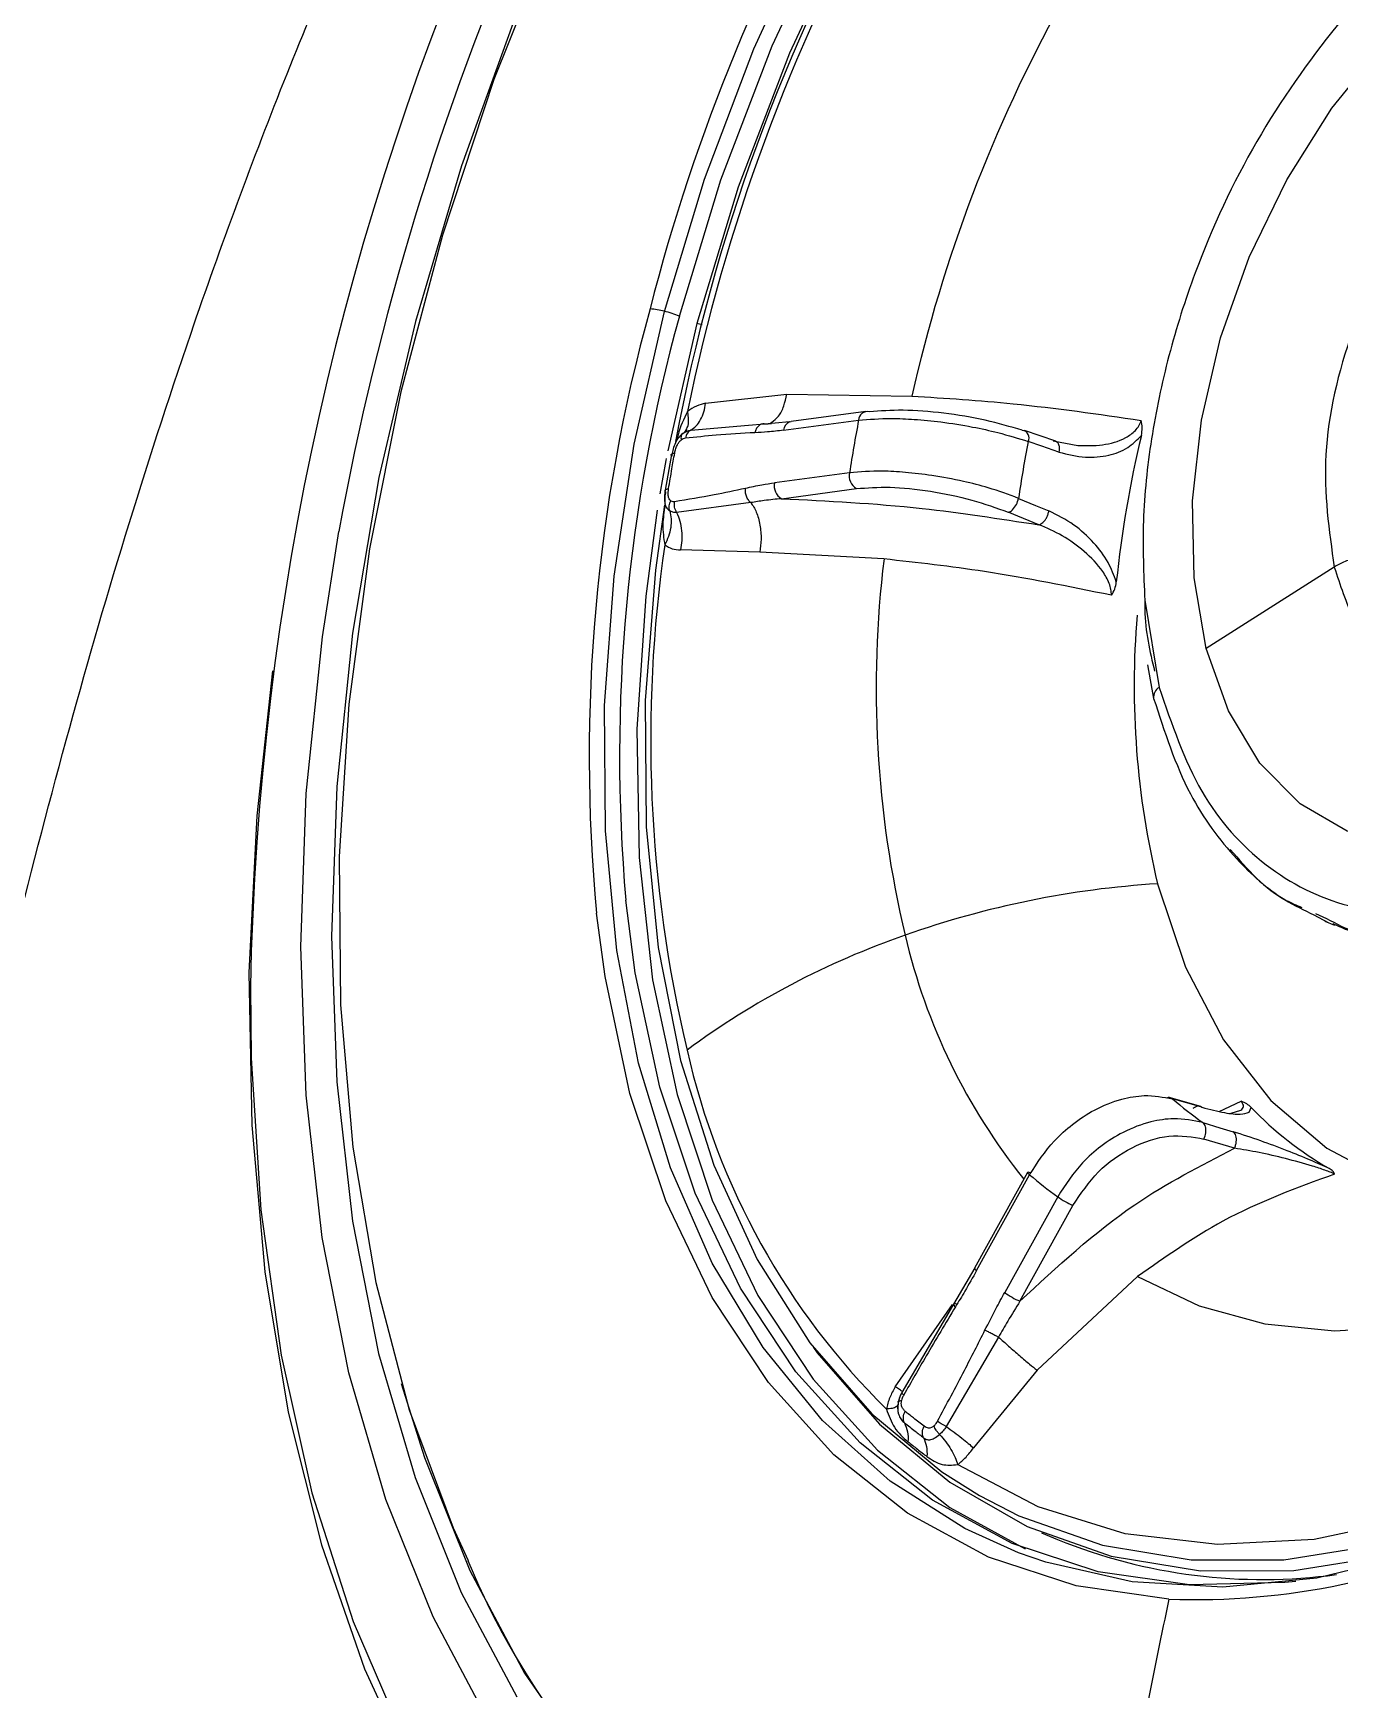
# Model space of a CAD drawing. Extents: x 939 to 1039, y 781 to 934.
# Drawn here: x 1021.774 to 1022.987, y 858.798 to 860.337 of the extents above; entities that cross this region are included whole.
import ezdxf

# ---------------------------------------------------------------- set-up
doc = ezdxf.new("R2010")
doc.units = 0
doc.header["$MEASUREMENT"] = 0
doc.layers.add('1', color=4, linetype='Continuous')

# ---------------------------------------------------------------- blocks, each defined once
blk = doc.blocks.new('Envoy')
at = {"layer": '1', "color": 3, "linetype": 'Continuous', "lineweight": 25}
for p, q in [((83.7364, 60.8933), (83.7094, 60.775)), ((83.7414, 60.892), (83.7364, 60.8933)), ((83.7446, 60.8192), (83.8199, 60.8277)), ((83.8199, 60.8277), (83.936, 60.8258)), ((83.817, 60.794), (83.8866, 60.8034)), ((83.8935, 60.8115), (83.8239, 60.8022)), ((83.7258, 60.7925), (83.7226, 60.7901)), ((83.7268, 60.7944), (83.7258, 60.7925)), ((83.7308, 60.7942), (83.7844, 60.7988)), ((83.7844, 60.7988), (83.7991, 60.8)), ((83.8226, 60.8018), (83.796, 60.7995)), ((83.7991, 60.8), (83.8057, 60.8004)), ((84.0699, 60.7838), (84.0408, 60.7938)), ((84.0672, 60.7842), (84.0901, 60.7799)), ((83.7128, 60.7715), (83.7071, 60.7384)), ((83.8782, 60.7545), (83.8086, 60.7452)), ((83.7866, 60.7268), (83.7177, 60.7177)), ((83.815, 60.7305), (83.8846, 60.7399)), ((83.7071, 60.7257), (83.7071, 60.7257)), ((84.0539, 60.7063), (84.0256, 60.7179)), ((83.7948, 60.6808), (83.7214, 60.683)), ((83.9102, 60.6745), (83.7948, 60.6808)), ((84.3283, 60.667), (84.2095, 60.5913)), ((84.1524, 60.6361), (84.1657, 60.5552)), ((84.155, 60.5763), (84.1606, 60.545)), ((84.3092, 60.3439), (84.3225, 60.3368)), ((84.3108, 60.3452), (84.3211, 60.3406)), ((84.3196, 60.3381), (84.3284, 60.3344)), ((84.2043, 60.166), (84.1762, 60.174)), ((84.2214, 60.1614), (84.2418, 60.1709)), ((84.2327, 60.1596), (84.2416, 60.1624)), ((84.2492, 60.1605), (84.2511, 60.165)), ((84.2356, 60.1271), (84.2073, 60.1357)), ((84.0435, 60.1046), (83.9943, 60.0157)), ((83.9962, 60.0135), (84.0454, 60.1025)), ((84.0715, 60.0821), (84.0223, 59.9931)), ((84.0365, 59.985), (84.0857, 60.074)), ((83.9945, 60.0159), (83.9749, 59.9823)), ((84.1457, 60.0079), (84.0523, 59.9209)), ((83.9206, 59.9056), (83.9739, 59.9821)), ((83.9749, 59.9823), (83.9267, 59.9001)), ((84.0165, 59.9517), (83.968, 59.8686)), ((84.0523, 59.9209), (83.9933, 59.8488)), ((84.0566, 59.77), (84.0713, 59.7638))]:
    blk.add_line(p, q, dxfattribs=at)
at = {"layer": '1', "color": 3, "linetype": 'Continuous', "lineweight": 25, "flags": 128}
for points in [[(83.5697, 61.1826), (83.518, 61.0398), (83.4751, 60.8952), (83.4413, 60.7501), (83.4169, 60.6057), (83.4022, 60.4632), (83.3973, 60.3239), (83.4021, 60.1889), (83.4168, 60.0594), (83.441, 59.9365), (83.4748, 59.8212), (83.5176, 59.7145), (83.5693, 59.6174)], [(84.542, 62.299), (84.5139, 62.2866), (84.4073, 62.2314), (84.3017, 62.1635), (84.1982, 62.0837), (84.0977, 61.9926), (84.001, 61.8911), (83.9091, 61.78), (83.8228, 61.6605), (83.7428, 61.5336), (83.67, 61.4004), (83.6049, 61.2621), (83.5481, 61.12), (83.5002, 60.9754), (83.4616, 60.8296), (83.4326, 60.6839), (83.4135, 60.5396), (83.4045, 60.398), (83.4057, 60.2604), (83.417, 60.1282), (83.4383, 60.0023), (83.4695, 59.8841), (83.5103, 59.7745), (83.524, 59.7442)], [(83.7063, 60.9045), (83.7435, 61.0274), (83.7893, 61.1483), (83.8433, 61.2657), (83.9048, 61.3785), (83.9731, 61.4851), (84.0474, 61.5844), (84.1268, 61.6752), (84.2103, 61.7564), (84.2971, 61.8271), (84.3861, 61.8864), (84.4762, 61.9337), (84.5665, 61.9684), (84.6557, 61.9901), (84.7429, 61.9985), (84.8271, 61.9936), (84.9073, 61.9754), (84.9576, 61.9561)], [(84.8102, 61.981), (84.7217, 61.979), (84.6305, 61.9627), (84.5378, 61.9324), (84.4448, 61.8885), (84.3526, 61.8315), (84.2623, 61.7621), (84.1752, 61.6812), (84.0923, 61.5898), (84.0146, 61.4892), (83.9432, 61.3804), (83.8789, 61.265), (83.8226, 61.1443), (83.7749, 61.0199), (83.7364, 60.8933)], [(83.7203, 60.9), (83.7588, 61.0266), (83.8065, 61.151), (83.8628, 61.2717), (83.9271, 61.3872), (83.9986, 61.4959), (84.0762, 61.5966), (84.1591, 61.688), (84.2462, 61.7688), (84.3365, 61.8382), (84.3789, 61.8661)], [(84.2095, 60.5913), (84.1983, 60.6571), (84.1968, 60.7285), (84.205, 60.8035), (84.2227, 60.8798), (84.2493, 60.9549), (84.2841, 61.0268), (84.326, 61.0931), (84.3736, 61.1519), (84.4257, 61.2014), (84.4805, 61.24), (84.5364, 61.2666), (84.5918, 61.2804), (84.6448, 61.281), (84.694, 61.2683), (84.7379, 61.2428), (84.775, 61.2052), (84.8043, 61.1566), (84.8248, 61.0986)], [(84.8248, 61.0986), (84.8361, 61.0329), (84.8376, 60.9614), (84.8294, 60.8864), (84.8117, 60.8102), (84.785, 60.735), (84.7502, 60.6631), (84.7084, 60.5968), (84.6607, 60.538), (84.6087, 60.4886), (84.5538, 60.45), (84.4979, 60.4233), (84.4426, 60.4095), (84.3895, 60.4089), (84.3403, 60.4216), (84.2965, 60.4471), (84.2593, 60.4847), (84.2301, 60.5333), (84.2095, 60.5913)], [(84.0351, 59.7514), (83.9853, 59.7739), (83.9159, 59.8179), (83.8532, 59.8742), (83.7979, 59.942), (83.7506, 60.0205), (83.712, 60.1089), (83.6823, 60.2061), (83.6621, 60.3109), (83.6515, 60.4221), (83.6507, 60.5385), (83.6596, 60.6586), (83.6782, 60.7811), (83.7063, 60.9045)], [(85.2615, 60.8134), (85.2243, 60.6905), (85.1785, 60.5696), (85.1245, 60.4521), (85.063, 60.3394), (84.9947, 60.2328), (84.9204, 60.1335), (84.841, 60.0427), (84.7575, 59.9615), (84.6707, 59.8908), (84.5817, 59.8315), (84.4916, 59.7842), (84.4013, 59.7495), (84.3121, 59.7278), (84.2249, 59.7194), (84.1407, 59.7243), (84.0605, 59.7425), (84.0351, 59.7514)], [(83.8224, 60.8018), (83.8238, 60.8022), (83.8239, 60.8022)], [(84.0727, 60.7738), (84.0567, 60.7793), (84.0441, 60.7837)], [(83.708, 60.7679), (83.7077, 60.7661), (83.7021, 60.7349)], [(84.0351, 60.7308), (84.0509, 60.7243), (84.0634, 60.7192)], [(83.6997, 60.7197), (83.689, 60.64), (83.6807, 60.5165), (83.6828, 60.3972), (83.6953, 60.2835), (83.7181, 60.1769), (83.7508, 60.0788), (83.7931, 59.9903), (83.8444, 59.9126), (83.9041, 59.8467), (83.9713, 59.7934), (84.0413, 59.7551)], [(83.7063, 60.7247), (83.698, 60.6642), (83.6886, 60.543), (83.6894, 60.4257), (83.7004, 60.3137), (83.7214, 60.2085), (83.7522, 60.1114), (83.7924, 60.0237), (83.8415, 59.9463), (83.8989, 59.8803), (83.9639, 59.8266), (83.9989, 59.8045)], [(84.1187, 59.2299), (84.0194, 59.2427), (83.9246, 59.269), (83.8351, 59.3087), (83.7517, 59.3614), (83.675, 59.4267), (83.6057, 59.5039), (83.5444, 59.5926), (83.4916, 59.6918), (83.4478, 59.8007), (83.4134, 59.9185), (83.3886, 60.0441), (83.3736, 60.1764), (83.3687, 60.3143), (83.3737, 60.4567), (83.3888, 60.6023), (83.4042, 60.7001)], [(83.3426, 60.5707), (83.3278, 60.4358), (83.3206, 60.2903), (83.3232, 60.1487), (83.3353, 60.0122), (83.3569, 59.8819), (83.3879, 59.7586), (83.428, 59.6434), (83.4769, 59.5372), (83.5343, 59.4406), (83.5996, 59.3546), (83.6454, 59.3053)], [(84.1643, 60.3728), (84.1902, 60.2954), (84.2255, 60.2279), (84.2695, 60.1714), (84.3214, 60.1273), (84.38, 60.0963), (84.4444, 60.079), (84.513, 60.0759), (84.5847, 60.0869), (84.6496, 60.1085)], [(84.194, 59.7216), (84.1092, 59.7338), (84.0293, 59.7601), (83.9553, 59.8002), (83.888, 59.8535), (83.8283, 59.9194), (83.777, 59.9971), (83.7348, 60.0855), (83.702, 60.1837), (83.6793, 60.2902), (83.6705, 60.3575)], [(84.1747, 59.7082), (84.0886, 59.7206), (84.0073, 59.7473), (83.932, 59.7881), (83.8635, 59.8423), (83.8029, 59.9094), (83.7507, 59.9884), (83.7077, 60.0783), (83.6744, 60.1781), (83.6513, 60.2865), (83.6434, 60.3456)], [(83.322, 60.2768), (83.3226, 60.2109), (83.3315, 60.0699), (83.3504, 59.9349), (83.3791, 59.8071), (83.4175, 59.6874), (83.4651, 59.5769), (83.5218, 59.4763), (83.5869, 59.3866), (83.6599, 59.3084), (83.7404, 59.2424), (83.8275, 59.1891), (83.9207, 59.149), (84.0191, 59.1223), (84.1221, 59.1092)], [(84.2054, 60.1652), (84.1901, 60.1696), (84.1781, 60.173)], [(84.2063, 60.151), (84.2221, 60.1462), (84.2345, 60.1424)], [(84.0464, 60.1041), (84.0462, 60.1042), (84.045, 60.1046), (84.0441, 60.1048), (84.0436, 60.1047), (84.0435, 60.1044), (84.0438, 60.104), (84.0444, 60.1033), (84.0454, 60.1025)], [(84.1457, 60.0079), (84.2028, 59.9808), (84.2639, 59.964), (84.3284, 59.9575), (84.3955, 59.9614), (84.4644, 59.9757), (84.5342, 60.0002), (84.6041, 60.0347), (84.6595, 60.0691)], [(83.8448, 59.942), (83.8483, 59.9372), (83.906, 59.8709), (83.9713, 59.8169), (84.0433, 59.7758), (84.1212, 59.7482), (84.204, 59.7345), (84.2907, 59.7348), (84.3801, 59.749), (84.4711, 59.7771), (84.5182, 59.7968)], [(83.9989, 59.8045), (84.0355, 59.7858), (84.113, 59.7583), (84.1954, 59.7447), (84.2816, 59.7449), (84.3705, 59.7591), (84.4611, 59.7871), (84.5521, 59.8284), (84.6425, 59.8826), (84.7311, 59.949)], [(84.6803, 59.9273), (84.5882, 59.8656), (84.4949, 59.8174), (84.4016, 59.7832), (84.3095, 59.7636), (84.22, 59.7589), (84.1343, 59.769), (84.0534, 59.7939), (83.9786, 59.8332)], [(83.462, 59.9087), (83.4835, 59.84), (83.5257, 59.735), (83.5765, 59.6394), (83.6356, 59.554), (83.7024, 59.4795), (83.7763, 59.4166), (83.8567, 59.3658), (83.943, 59.3276), (84.0343, 59.3022), (84.1299, 59.2899)], [(84.2927, 59.7248), (84.2825, 59.7237), (84.194, 59.7216)]]:
    blk.add_lwpolyline(points, dxfattribs=at)
at = {"layer": '1', "color": 3, "linetype": 'Continuous', "lineweight": 25}
for centre, radius, start, end in [((85.9804, 60.227), 2.6589, 132.9727, 178.9288), ((85.9684, 60.2344), 2.6062, 143.2363, 169.7066), ((85.422, 60.4663), 1.7842, 133.5152, 165.7081), ((85.4022, 60.4701), 1.7144, 131.4204, 169.4588), ((85.4053, 60.4696), 1.712, 133.6431, 168.4766), ((85.2783, 60.5239), 1.3757, 134.7953, 167.3244), ((85.1907, 60.4914), 1.5542, 164.5004, 185.3843), ((85.1969, 60.491), 1.5322, 164.515, 184.9958), ((83.6875, 60.8325), 0.0745, 75.3591, 85.7359), ((83.6836, 60.8093), 0.0979, 67.9505, 76.5824), ((85.1211, 60.5675), 1.2568, 169.1836, 171.4419), ((83.8946, 60.8033), 0.00805, 74.9119, 179.7714), ((83.8265, 60.7932), 0.00952, 115.0268, 174.9242), ((84.0378, 60.7869), 0.0071, 332.519, 83.4244), ((85.1901, 60.5415), 1.07, 166.6128, 174.0109), ((85.1109, 60.5743), 1.0871, 168.8973, 171.7228), ((83.8221, 60.7423), 0.0138, 167.8523, 238.7891), ((83.8917, 60.7517), 0.0138, 167.8463, 238.7918), ((84.0158, 60.734), 0.0195, 314.7166, 350.6157), ((84.0237, 60.726), 0.00835, 283.7161, 314.931), ((84.9466, 60.5072), 1.253, 171.7199, 193.3321), ((84.8894, 60.5543), 0.9865, 172.9999, 193.4416), ((84.9275, 60.5563), 0.785, 175.1833, 193.5227), ((84.1717, 60.5458), 0.0112, 122.5506, 184.4031), ((84.2172, 59.5146), 0.8598, 93.5286, 109.5229), ((84.1761, 59.6125), 0.7538, 109.063, 126.532), ((84.4836, 60.4542), 0.5686, 193.1316, 218.7366), ((84.3889, 60.3674), 0.6781, 192.7063, 225.3629), ((84.1747, 60.169), 0.00518, 50.3175, 114.6463), ((84.3912, 60.4169), 0.3238, 228.8461, 235.1829), ((84.4826, 60.3866), 0.3205, 223.7433, 240.2836), ((84.202, 60.1456), 0.00687, 12.8565, 51.5582), ((84.1917, 60.1434), 0.0174, 333.932, 12.5772), ((84.2883, 60.3866), 0.3738, 229.4763, 234.5481), ((84.1151, 60.1419), 0.074, 233.8763, 246.583), ((83.9975, 60.0165), 0.0033, 195.3279, 246.6903), ((84.0659, 60.053), 0.0741, 233.8795, 246.5789), ((84.198, 60.3845), 0.6767, 268.0296, 295.5509), ((84.2619, 60.232), 0.5055, 247.8591, 277.7692), ((84.1766, 60.0121), 0.7055, 202.3203, 265.4161)]:
    blk.add_arc(centre, radius, start, end, dxfattribs=at)
for points, knots in [([(81.6531, 58.5998), (81.6527, 58.7142), (81.6519, 58.9422), (81.6856, 59.2821), (81.747, 59.6172), (81.8364, 59.9481), (81.948, 60.2775), (82.0746, 60.6083), (82.2102, 60.9436), (82.353, 61.284), (82.4924, 61.6008), (82.6287, 61.8919), (82.7619, 62.1553), (82.9078, 62.4138), (83.0683, 62.66), (83.245, 62.8871), (83.4351, 63.0896), (83.6334, 63.2659), (83.8568, 63.436), (84.1029, 63.5967), (84.3666, 63.7468), (84.6657, 63.8981), (84.9979, 64.0441), (85.3625, 64.1771), (85.7201, 64.284), (85.9557, 64.3349), (86.0734, 64.3603)], [0, 0, 0, 0, 0.040896, 0.08153, 0.121712, 0.16188, 0.202537, 0.243615, 0.284974, 0.327206, 0.369771, 0.402394, 0.435849, 0.469512, 0.503093, 0.536655, 0.570124, 0.602983, 0.635303, 0.678131, 0.720347, 0.761443, 0.822406, 0.882535, 0.941357, 1, 1, 1, 1]), ([(82.9198, 59.3314), (82.9381, 59.4617), (82.9748, 59.7222), (83.052, 60.1148), (83.1462, 60.5031), (83.2486, 60.8405), (83.3528, 61.1233), (83.4522, 61.3536), (83.5628, 61.5715), (83.6848, 61.7758), (83.8178, 61.9653), (83.9618, 62.1407), (84.1162, 62.3023), (84.2804, 62.4508), (84.4833, 62.6103), (84.7264, 62.7705), (85.0097, 62.9226), (85.3, 63.0499), (85.5957, 63.1557), (85.8945, 63.2452), (86.0937, 63.2929), (86.1941, 63.3169)], [0, 0, 0, 0, 0.0650213, 0.130009, 0.1942358, 0.2568886, 0.2972992, 0.3364049, 0.3750132, 0.4127807, 0.4500136, 0.4876646, 0.5260086, 0.5649731, 0.6052855, 0.6677024, 0.7312534, 0.7969373, 0.8637394, 0.9313415, 1, 1, 1, 1]), ([(82.864, 58.2654), (82.8696, 58.1777), (82.8806, 58.0056), (82.9203, 57.7651), (82.978, 57.5451), (83.0556, 57.3471), (83.1519, 57.1735), (83.2653, 57.0272), (83.3939, 56.913), (83.5365, 56.8361), (83.6932, 56.8026), (83.8629, 56.8184), (84.0435, 56.8852), (84.2293, 56.998), (84.4177, 57.1504), (84.6065, 57.3362), (84.7935, 57.5501), (84.9987, 57.814), (85.2184, 58.129), (85.4502, 58.4941), (85.6758, 58.8755), (85.8954, 59.2679), (86.1092, 59.6687), (86.3511, 60.144), (86.6158, 60.6966), (86.8993, 61.3292), (87.173, 61.9707), (87.3489, 62.4025), (87.4371, 62.619)], [0, 0, 0, 0, 0.030342, 0.059552, 0.088112, 0.116336, 0.14429, 0.171678, 0.198419, 0.224107, 0.249017, 0.274209, 0.299822, 0.326988, 0.355075, 0.384546, 0.415623, 0.447237, 0.490749, 0.535602, 0.58086, 0.626764, 0.673032, 0.719254, 0.788843, 0.858833, 0.929198, 1, 1, 1, 1]), ([(81.7374, 57.5764), (81.761, 57.4614), (81.8086, 57.2292), (81.9181, 56.9379), (82.0352, 56.699), (82.1507, 56.5092), (82.2794, 56.3383), (82.4219, 56.1896), (82.5802, 56.0667), (82.7555, 55.9741), (82.9453, 55.9145), (83.1446, 55.8864), (83.3491, 55.8867), (83.5549, 55.9123), (83.7572, 55.961), (83.9538, 56.0315), (84.1438, 56.1241), (84.3263, 56.2395), (84.4997, 56.3766), (84.664, 56.5326), (84.8207, 56.7052), (84.9938, 56.9196), (85.1787, 57.1767), (85.4047, 57.5231), (85.6447, 57.9263), (85.8979, 58.386), (86.1378, 58.8488), (86.368, 59.3156), (86.5903, 59.7864), (86.8463, 60.35), (87.1314, 61.0072), (87.4427, 61.7578), (87.6412, 62.2595), (87.7403, 62.51)], [0, 0, 0, 0, 0.032543, 0.065719, 0.08804, 0.110386, 0.132828, 0.15527, 0.177835, 0.200941, 0.224344, 0.247841, 0.271674, 0.295778, 0.3197, 0.343004, 0.366106, 0.388913, 0.410849, 0.43232, 0.453699, 0.474997, 0.506073, 0.536331, 0.581179, 0.625015, 0.66837, 0.711746, 0.754976, 0.79814, 0.865823, 0.933011, 1, 1, 1, 1]), ([(84.4192, 61.2572), (84.4187, 61.2568), (84.387, 61.237), (84.3291, 61.1715), (84.2534, 61.0654), (84.2033, 60.9575), (84.1734, 60.8634), (84.1573, 60.7858), (84.1492, 60.7088), (84.1513, 60.6605), (84.1524, 60.6361)], [0, 0, 0, 0, 0.003017, 0.187054, 0.371092, 0.555185, 0.66587, 0.776586, 0.887349, 1, 1, 1, 1]), ([(84.1657, 60.5552), (84.1773, 60.5212), (84.2003, 60.4541), (84.2625, 60.3857), (84.3394, 60.3469), (84.4285, 60.3417), (84.5234, 60.3697), (84.6178, 60.4292), (84.7056, 60.5163), (84.7809, 60.6252), (84.8311, 60.7323), (84.8609, 60.8266), (84.8772, 60.9043), (84.8847, 60.9808), (84.8839, 61.0597), (84.874, 61.1084), (84.8687, 61.1347)], [0, 0, 0, 0, 0.084323, 0.166561, 0.248777, 0.33096, 0.413113, 0.495267, 0.577423, 0.659581, 0.741762, 0.791173, 0.840598, 0.890045, 0.940334, 1, 1, 1, 1]), ([(84.742, 61.008), (84.7308, 61.0368), (84.7085, 61.0944), (84.6402, 61.1347), (84.5581, 61.1316), (84.472, 61.0833), (84.3955, 60.9975), (84.3408, 60.8879), (84.3135, 60.7687), (84.3234, 60.7009), (84.3283, 60.667)], [0, 0, 0, 0, 0.125053, 0.250091, 0.375113, 0.500121, 0.625113, 0.75009, 0.875051, 1, 1, 1, 1]), ([(84.3211, 60.3406), (84.3301, 60.3357), (84.3409, 60.3299), (84.3554, 60.3264), (84.3628, 60.3248), (84.3717, 60.3232), (84.3969, 60.3199), (84.4472, 60.3203), (84.5137, 60.3385), (84.5794, 60.3718), (84.6253, 60.404), (84.662, 60.4355), (84.6881, 60.4608), (84.7278, 60.5037), (84.7762, 60.5676), (84.8255, 60.654), (84.8583, 60.7296), (84.8796, 60.7933), (84.8983, 60.8642), (84.9117, 60.9518), (84.9134, 61.052), (84.9017, 61.1106), (84.8959, 61.1397)], [0, 0, 0, 0, 0.036336, 0.043631, 0.052595, 0.063225, 0.075521, 0.141306, 0.233634, 0.289854, 0.352722, 0.383893, 0.414196, 0.44363, 0.526591, 0.601765, 0.669144, 0.711516, 0.753609, 0.83685, 0.91898, 1, 1, 1, 1]), ([(84.327, 60.3359), (84.3321, 60.3335), (84.3494, 60.3255), (84.3928, 60.3167), (84.4589, 60.3175), (84.5406, 60.3431), (84.6085, 60.383), (84.6609, 60.4252), (84.7076, 60.47), (84.7594, 60.5317), (84.812, 60.6129), (84.8553, 60.7007), (84.8881, 60.7923), (84.9098, 60.8847), (84.9195, 60.9748), (84.9183, 61.0607), (84.9078, 61.1115), (84.9026, 61.1369)], [0, 0, 0, 0, 0.020124, 0.068207, 0.155711, 0.243215, 0.330719, 0.374534, 0.418349, 0.492776, 0.56671, 0.640154, 0.713106, 0.785566, 0.857536, 0.929014, 1, 1, 1, 1]), ([(84.3283, 60.667), (84.3337, 60.6504), (84.3475, 60.6084), (84.3832, 60.5682), (84.429, 60.5457), (84.477, 60.5407), (84.535, 60.5553), (84.5924, 60.591), (84.6422, 60.6403), (84.6809, 60.6936), (84.7114, 60.7511), (84.7394, 60.8267), (84.7564, 60.9186), (84.7467, 60.9792), (84.7421, 61.0078)], [0, 0, 0, 0, 0.069459, 0.175708, 0.24289, 0.319309, 0.404951, 0.499799, 0.573045, 0.643265, 0.710458, 0.774618, 0.893317, 1, 1, 1, 1]), ([(83.7446, 60.8192), (83.7418, 60.8185), (83.736, 60.8171), (83.7306, 60.8134), (83.7278, 60.8116)], [0, 0, 0, 0, 0.49578, 1, 1, 1, 1]), ([(83.7308, 60.7942), (83.7325, 60.7953), (83.736, 60.7977), (83.7401, 60.8037), (83.7432, 60.8108), (83.7441, 60.8164), (83.7446, 60.8192)], [0, 0, 0, 0, 0.249778, 0.504212, 0.756448, 1, 1, 1, 1]), ([(83.8061, 60.8016), (83.8083, 60.8032), (83.8126, 60.8065), (83.8175, 60.816), (83.8191, 60.8239), (83.8199, 60.8277)], [0, 0, 0, 0, 0.340185, 0.682708, 1, 1, 1, 1]), ([(83.936, 60.8258), (83.9673, 60.8238), (84.0371, 60.8194), (84.1093, 60.809), (84.1491, 60.8032)], [0, 0, 0, 0, 0.4475127, 1, 1, 1, 1]), ([(83.7278, 60.8116), (83.7244, 60.8044), (83.7201, 60.7957), (83.7182, 60.7863), (83.7179, 60.7846)], [0, 0, 0, 0, 0.811809, 1, 1, 1, 1]), ([(83.7267, 60.7945), (83.7273, 60.7958), (83.7286, 60.7985), (83.7291, 60.804), (83.7284, 60.8084), (83.728, 60.8106)], [0, 0, 0, 0, 0.319943, 0.664954, 1, 1, 1, 1]), ([(83.728, 60.8106), (83.728, 60.8108), (83.7279, 60.8111), (83.7278, 60.8114), (83.7278, 60.8116)], [0, 0, 0, 0, 0.560538, 1, 1, 1, 1]), ([(83.8866, 60.8034), (83.8963, 60.8042), (83.9118, 60.8055), (83.9389, 60.8043), (83.9644, 60.8019), (83.9909, 60.7976), (84.019, 60.7915), (84.035, 60.7865), (84.0441, 60.7837)], [0, 0, 0, 0, 0.223176, 0.354796, 0.499494, 0.670247, 0.810708, 1, 1, 1, 1]), ([(84.0386, 60.794), (84.0275, 60.7973), (84.0053, 60.804), (83.9655, 60.8105), (83.9266, 60.8135), (83.9067, 60.8119), (83.8967, 60.8111)], [0, 0, 0, 0, 0.249705, 0.500189, 0.750572, 1, 1, 1, 1]), ([(84.0901, 60.7799), (84.0978, 60.7797), (84.113, 60.7795), (84.1314, 60.7845), (84.1424, 60.7921), (84.1471, 60.7979), (84.1485, 60.8015), (84.1491, 60.8032)], [0, 0, 0, 0, 0.347422, 0.687341, 0.849175, 0.925636, 1, 1, 1, 1]), ([(84.1492, 60.7893), (84.1496, 60.7916), (84.1504, 60.7962), (84.1495, 60.8009), (84.1491, 60.8032)], [0, 0, 0, 0, 0.507127, 1, 1, 1, 1]), ([(83.7236, 60.7911), (83.7219, 60.7897), (83.7188, 60.787), (83.7158, 60.7812), (83.7141, 60.7755), (83.7134, 60.7718), (83.7131, 60.7701)], [0, 0, 0, 0, 0.29657, 0.554264, 0.789198, 1, 1, 1, 1]), ([(83.7236, 60.7911), (83.7232, 60.7909), (83.7225, 60.7903), (83.7219, 60.7888), (83.7216, 60.7871), (83.7218, 60.7857), (83.7219, 60.785)], [0, 0, 0, 0, 0.247078, 0.500125, 0.752977, 1, 1, 1, 1]), ([(83.7236, 60.7911), (83.7248, 60.7919), (83.7261, 60.7928), (83.7267, 60.7944), (83.7267, 60.7945)], [0, 0, 0, 0, 0.926261, 1, 1, 1, 1]), ([(83.7236, 60.7911), (83.7248, 60.7919), (83.7271, 60.7934), (83.7296, 60.7939), (83.7308, 60.7942)], [0, 0, 0, 0, 0.496878, 1, 1, 1, 1]), ([(83.7308, 60.7942), (83.7302, 60.7938), (83.729, 60.7931), (83.7276, 60.7913), (83.7264, 60.7892), (83.726, 60.7875), (83.7258, 60.7866)], [0, 0, 0, 0, 0.246834, 0.499995, 0.753352, 1, 1, 1, 1]), ([(83.7904, 60.7918), (83.7784, 60.7911), (83.757, 60.7899), (83.7353, 60.7876), (83.7258, 60.7866)], [0, 0, 0, 0, 0.5599948, 1, 1, 1, 1]), ([(83.7991, 60.8), (83.7981, 60.8), (83.7962, 60.7999), (83.7935, 60.7981), (83.7914, 60.7954), (83.7907, 60.793), (83.7904, 60.7918)], [0, 0, 0, 0, 0.243117, 0.500019, 0.756897, 1, 1, 1, 1]), ([(83.817, 60.794), (83.812, 60.7935), (83.8031, 60.7924), (83.7943, 60.792), (83.7904, 60.7918)], [0, 0, 0, 0, 0.559983, 1, 1, 1, 1]), ([(83.7991, 60.8), (83.8015, 60.7998), (83.8039, 60.7996), (83.8061, 60.8016), (83.8061, 60.8016)], [0, 0, 0, 0, 0.971153, 1, 1, 1, 1]), ([(84.0727, 60.7738), (84.0809, 60.7717), (84.0963, 60.7678), (84.118, 60.77), (84.1362, 60.7761), (84.1451, 60.7852), (84.1492, 60.7893)], [0, 0, 0, 0, 0.305297, 0.576362, 0.807452, 1, 1, 1, 1]), ([(83.7102, 60.7397), (83.7113, 60.7459), (83.7131, 60.7569), (83.715, 60.7679), (83.7159, 60.7728)], [0, 0, 0, 0, 0.559981, 1, 1, 1, 1]), ([(83.7131, 60.7701), (83.7129, 60.7704), (83.7125, 60.771), (83.7129, 60.7718), (83.7139, 60.7725), (83.7152, 60.7727), (83.7159, 60.7728)], [0, 0, 0, 0, 0.245795, 0.500055, 0.754366, 1, 1, 1, 1]), ([(83.7159, 60.7728), (83.7162, 60.7742), (83.7168, 60.777), (83.7183, 60.7806), (83.72, 60.7834), (83.7213, 60.7845), (83.7219, 60.785)], [0, 0, 0, 0, 0.3161359, 0.6047718, 0.8104763, 1, 1, 1, 1]), ([(83.7258, 60.7866), (83.7251, 60.7865), (83.7238, 60.7862), (83.7225, 60.7854), (83.7219, 60.785)], [0, 0, 0, 0, 0.557214, 1, 1, 1, 1]), ([(84.0672, 60.7842), (84.0677, 60.7842), (84.0686, 60.7843), (84.0699, 60.7839), (84.0711, 60.783), (84.0719, 60.7817), (84.0726, 60.7801), (84.0729, 60.7782), (84.073, 60.7761), (84.0728, 60.7746), (84.0727, 60.7738)], [0, 0, 0, 0, 0.124941, 0.249931, 0.374951, 0.499983, 0.624999, 0.750047, 0.874999, 1, 1, 1, 1]), ([(83.7816, 60.7403), (83.7867, 60.7414), (83.7957, 60.7433), (83.8047, 60.7446), (83.8086, 60.7452)], [0, 0, 0, 0, 0.559995, 1, 1, 1, 1]), ([(84.0351, 60.7308), (84.026, 60.7342), (84.0103, 60.7401), (83.9824, 60.7472), (83.956, 60.7521), (83.9306, 60.7551), (83.9035, 60.7567), (83.888, 60.7554), (83.8782, 60.7545)], [0, 0, 0, 0, 0.189172, 0.329341, 0.499666, 0.644702, 0.77657, 1, 1, 1, 1]), ([(83.7071, 60.7384), (83.7068, 60.7364), (83.7063, 60.7333), (83.7064, 60.729), (83.7067, 60.7269), (83.7069, 60.7259)], [0, 0, 0, 0, 0.472685, 0.728617, 1, 1, 1, 1]), ([(83.7075, 60.737), (83.7072, 60.7353), (83.7066, 60.7318), (83.7065, 60.7269), (83.7077, 60.7222), (83.7101, 60.7202), (83.7113, 60.7192)], [0, 0, 0, 0, 0.210343, 0.445061, 0.70285, 1, 1, 1, 1]), ([(83.7075, 60.737), (83.7073, 60.7373), (83.7068, 60.7379), (83.7072, 60.7387), (83.7083, 60.7393), (83.7096, 60.7396), (83.7102, 60.7397)], [0, 0, 0, 0, 0.245823, 0.50012, 0.754303, 1, 1, 1, 1]), ([(83.7122, 60.7286), (83.7117, 60.7291), (83.7105, 60.7302), (83.7096, 60.7341), (83.71, 60.7375), (83.7102, 60.7397)], [0, 0, 0, 0, 0.243007, 0.515894, 1, 1, 1, 1]), ([(83.7113, 60.7192), (83.7111, 60.7199), (83.7108, 60.7213), (83.7108, 60.7237), (83.7112, 60.7262), (83.7119, 60.7278), (83.7122, 60.7286)], [0, 0, 0, 0, 0.246963, 0.499966, 0.752907, 1, 1, 1, 1]), ([(83.7122, 60.7286), (83.7129, 60.7283), (83.714, 60.7278), (83.7153, 60.7279), (83.7158, 60.7279)], [0, 0, 0, 0, 0.562493, 1, 1, 1, 1]), ([(83.7177, 60.7177), (83.7173, 60.7184), (83.7165, 60.72), (83.7158, 60.7226), (83.7155, 60.7253), (83.7157, 60.7271), (83.7158, 60.7279)], [0, 0, 0, 0, 0.246684, 0.5, 0.753327, 1, 1, 1, 1]), ([(83.7158, 60.7279), (83.7281, 60.73), (83.7499, 60.7336), (83.7719, 60.7382), (83.7816, 60.7403)], [0, 0, 0, 0, 0.5600104, 1, 1, 1, 1]), ([(83.7866, 60.7268), (83.7858, 60.7276), (83.7841, 60.7292), (83.7824, 60.7326), (83.7814, 60.7365), (83.7815, 60.739), (83.7816, 60.7403)], [0, 0, 0, 0, 0.2431241, 0.4999841, 0.7568831, 1, 1, 1, 1]), ([(83.815, 60.7305), (83.8097, 60.73), (83.8002, 60.729), (83.7908, 60.7275), (83.7866, 60.7268)], [0, 0, 0, 0, 0.558546, 1, 1, 1, 1]), ([(83.7866, 60.7268), (83.7884, 60.7241), (83.7921, 60.7185), (83.7954, 60.7063), (83.7965, 60.6931), (83.7954, 60.6848), (83.7948, 60.6808)], [0, 0, 0, 0, 0.250705, 0.510509, 0.7646, 1, 1, 1, 1]), ([(83.815, 60.7305), (83.8579, 60.7284), (83.9345, 60.7247), (84.0174, 60.7119), (84.0539, 60.7063)], [0, 0, 0, 0, 0.559803, 1, 1, 1, 1]), ([(83.8846, 60.7399), (83.8945, 60.7406), (83.9144, 60.7421), (83.9531, 60.738), (83.9927, 60.7299), (84.0147, 60.7219), (84.0256, 60.7179)], [0, 0, 0, 0, 0.24965, 0.500119, 0.750537, 1, 1, 1, 1]), ([(83.7069, 60.7242), (83.706, 60.7183), (83.7039, 60.705), (83.7057, 60.6938), (83.7067, 60.6876)], [0, 0, 0, 0, 0.444996, 1, 1, 1, 1]), ([(83.7113, 60.7192), (83.7119, 60.7168), (83.7129, 60.7119), (83.7124, 60.7037), (83.7105, 60.6954), (83.7079, 60.6902), (83.7067, 60.6876)], [0, 0, 0, 0, 0.249665, 0.503856, 0.756025, 1, 1, 1, 1]), ([(83.7177, 60.7177), (83.7165, 60.7177), (83.7142, 60.7177), (83.7123, 60.7187), (83.7113, 60.7192)], [0, 0, 0, 0, 0.505509, 1, 1, 1, 1]), ([(83.7177, 60.7177), (83.7188, 60.7151), (83.721, 60.7098), (83.7225, 60.7008), (83.7228, 60.6916), (83.7218, 60.6858), (83.7214, 60.683)], [0, 0, 0, 0, 0.249788, 0.5042409, 0.7564852, 1, 1, 1, 1]), ([(84.0578, 60.7085), (84.0585, 60.7091), (84.0598, 60.7105), (84.0614, 60.7132), (84.0627, 60.7162), (84.0631, 60.7182), (84.0634, 60.7192)], [0, 0, 0, 0, 0.250019, 0.50005, 0.749961, 1, 1, 1, 1]), ([(84.1259, 60.6532), (84.1236, 60.6593), (84.1186, 60.6729), (84.1045, 60.6908), (84.0861, 60.7078), (84.0712, 60.7152), (84.0634, 60.7192)], [0, 0, 0, 0, 0.192523, 0.423608, 0.694683, 1, 1, 1, 1]), ([(84.0539, 60.7063), (84.0546, 60.7065), (84.0559, 60.7068), (84.0572, 60.7079), (84.0578, 60.7085)], [0, 0, 0, 0, 0.499951, 1, 1, 1, 1]), ([(84.1214, 60.6408), (84.1213, 60.6426), (84.1212, 60.6463), (84.1188, 60.654), (84.1113, 60.667), (84.0963, 60.6822), (84.0761, 60.6969), (84.0613, 60.7032), (84.0539, 60.7063)], [0, 0, 0, 0, 0.055229, 0.112015, 0.232225, 0.484688, 0.742749, 1, 1, 1, 1]), ([(83.7067, 60.6876), (83.7089, 60.6862), (83.7132, 60.6835), (83.7187, 60.6831), (83.7214, 60.683)], [0, 0, 0, 0, 0.504267, 1, 1, 1, 1]), ([(84.1214, 60.6408), (84.0819, 60.6488), (84.0105, 60.6633), (83.9412, 60.6711), (83.9102, 60.6745)], [0, 0, 0, 0, 0.552502, 1, 1, 1, 1]), ([(84.3781, 60.6735), (84.3741, 60.6747), (84.3659, 60.6773), (84.3513, 60.6762), (84.3382, 60.6726), (84.3316, 60.6689), (84.3283, 60.667)], [0, 0, 0, 0, 0.2722635, 0.5618689, 0.7876877, 1, 1, 1, 1]), ([(84.1214, 60.6408), (84.1225, 60.6427), (84.1249, 60.6465), (84.1256, 60.6509), (84.1259, 60.6532)], [0, 0, 0, 0, 0.492859, 1, 1, 1, 1]), ([(84.1525, 60.6358), (84.1524, 60.633), (84.152, 60.6093), (84.1571, 60.5886), (84.1615, 60.5703)], [0, 0, 0, 0, 0.115505, 1, 1, 1, 1]), ([(84.1606, 60.545), (84.1706, 60.5141), (84.1892, 60.457), (84.2336, 60.3973), (84.2734, 60.3614), (84.3001, 60.3483), (84.3092, 60.3439)], [0, 0, 0, 0, 0.343862, 0.635779, 0.875298, 1, 1, 1, 1]), ([(84.2317, 60.4046), (84.2477, 60.3862), (84.2674, 60.3636), (84.2933, 60.3529), (84.2982, 60.3508)], [0, 0, 0, 0, 0.810014, 1, 1, 1, 1]), ([(84.0454, 60.1025), (84.0525, 60.1134), (84.0639, 60.1309), (84.0856, 60.1502), (84.1067, 60.1641), (84.1295, 60.1731), (84.1545, 60.1774), (84.1695, 60.1746), (84.1781, 60.173)], [0, 0, 0, 0, 0.223173, 0.354791, 0.499493, 0.670253, 0.810722, 1, 1, 1, 1]), ([(84.1973, 60.1642), (84.198, 60.1648), (84.1994, 60.1659), (84.2015, 60.1665), (84.2036, 60.1664), (84.2048, 60.1656), (84.2054, 60.1652)], [0, 0, 0, 0, 0.250031, 0.50006, 0.750034, 1, 1, 1, 1]), ([(84.2054, 60.1652), (84.2127, 60.1633), (84.2264, 60.1598), (84.2414, 60.1581), (84.2467, 60.1597), (84.2492, 60.1605)], [0, 0, 0, 0, 0.378077, 0.713838, 1, 1, 1, 1]), ([(84.2416, 60.1624), (84.2427, 60.1635), (84.2442, 60.165), (84.2438, 60.1681), (84.2425, 60.1699), (84.2418, 60.1709)], [0, 0, 0, 0, 0.517587, 0.762176, 1, 1, 1, 1]), ([(84.2511, 60.165), (84.2498, 60.1662), (84.2474, 60.1684), (84.2437, 60.17), (84.2418, 60.1709)], [0, 0, 0, 0, 0.507017, 1, 1, 1, 1]), ([(84.2063, 60.151), (84.1974, 60.1528), (84.182, 60.1559), (84.1565, 60.152), (84.1333, 60.1434), (84.1119, 60.1298), (84.09, 60.1106), (84.0786, 60.0931), (84.0715, 60.0821)], [0, 0, 0, 0, 0.189178, 0.329347, 0.499667, 0.644706, 0.776573, 1, 1, 1, 1]), ([(84.3237, 60.1083), (84.318, 60.1108), (84.3053, 60.1165), (84.2832, 60.1254), (84.2586, 60.1347), (84.2429, 60.1397), (84.2345, 60.1424)], [0, 0, 0, 0, 0.192517, 0.423599, 0.694687, 1, 1, 1, 1]), ([(84.237, 60.1385), (84.2367, 60.1394), (84.2361, 60.141), (84.2351, 60.1419), (84.2345, 60.1424)], [0, 0, 0, 0, 0.499913, 1, 1, 1, 1]), ([(84.0365, 59.985), (84.071, 60.017), (84.1327, 60.0742), (84.2042, 60.111), (84.2356, 60.1271)], [0, 0, 0, 0, 0.559796, 1, 1, 1, 1]), ([(84.0857, 60.074), (84.093, 60.0849), (84.1077, 60.1069), (84.1401, 60.1294), (84.1752, 60.1411), (84.1967, 60.1375), (84.2073, 60.1357)], [0, 0, 0, 0, 0.249648, 0.50012, 0.750532, 1, 1, 1, 1]), ([(84.2356, 60.1271), (84.236, 60.1281), (84.2368, 60.13), (84.2374, 60.133), (84.2375, 60.136), (84.2371, 60.1377), (84.237, 60.1385)], [0, 0, 0, 0, 0.250015, 0.499988, 0.749951, 1, 1, 1, 1]), ([(84.3285, 60.1031), (84.3273, 60.1037), (84.3248, 60.1049), (84.3178, 60.1074), (84.3038, 60.112), (84.2827, 60.1177), (84.2581, 60.1234), (84.2431, 60.1259), (84.2356, 60.1271)], [0, 0, 0, 0, 0.055222, 0.112018, 0.232234, 0.484698, 0.742746, 1, 1, 1, 1]), ([(84.3285, 60.1031), (84.2935, 60.0903), (84.2299, 60.0672), (84.1717, 60.0262), (84.1457, 60.0079)], [0, 0, 0, 0, 0.5524992, 1, 1, 1, 1]), ([(84.3285, 60.1031), (84.3282, 60.1041), (84.3274, 60.1059), (84.3249, 60.1075), (84.3237, 60.1083)], [0, 0, 0, 0, 0.492894, 1, 1, 1, 1]), ([(83.9962, 60.0135), (83.9926, 60.0071), (83.9862, 59.9957), (83.9795, 59.9846), (83.9765, 59.9798)], [0, 0, 0, 0, 0.559994, 1, 1, 1, 1]), ([(84.004, 59.9583), (84.0073, 59.9648), (84.0133, 59.9766), (84.0195, 59.9881), (84.0223, 59.9931)], [0, 0, 0, 0, 0.55998, 1, 1, 1, 1]), ([(83.9765, 59.9798), (83.9674, 59.9646), (83.9512, 59.9376), (83.9355, 59.9101), (83.9286, 59.898)], [0, 0, 0, 0, 0.559998, 1, 1, 1, 1]), ([(83.9774, 59.9823), (83.9768, 59.9824), (83.9754, 59.9828), (83.9747, 59.9824), (83.9749, 59.9814), (83.976, 59.9803), (83.9765, 59.9798)], [0, 0, 0, 0, 0.243063, 0.500026, 0.756871, 1, 1, 1, 1]), ([(84.0365, 59.985), (84.0327, 59.9789), (84.0259, 59.9679), (84.0194, 59.9567), (84.0165, 59.9517)], [0, 0, 0, 0, 0.558545, 1, 1, 1, 1]), ([(83.9599, 59.8735), (83.9683, 59.8892), (83.9833, 59.9173), (83.9977, 59.9457), (84.004, 59.9583)], [0, 0, 0, 0, 0.559996, 1, 1, 1, 1]), ([(84.0165, 59.9517), (84.0154, 59.9522), (84.0132, 59.9533), (84.0096, 59.9551), (84.0064, 59.9569), (84.0048, 59.9578), (84.004, 59.9583)], [0, 0, 0, 0, 0.2431442, 0.5000114, 0.7569844, 1, 1, 1, 1]), ([(84.0165, 59.9517), (84.0196, 59.949), (84.0259, 59.9433), (84.0361, 59.9344), (84.0455, 59.9264), (84.0501, 59.9227), (84.0523, 59.9209)], [0, 0, 0, 0, 0.250711, 0.510521, 0.764631, 1, 1, 1, 1]), ([(83.9206, 59.9056), (83.9188, 59.9022), (83.9152, 59.8956), (83.9133, 59.8884), (83.9124, 59.8849)], [0, 0, 0, 0, 0.495796, 1, 1, 1, 1]), ([(83.9278, 59.9005), (83.9277, 59.9006), (83.9274, 59.901), (83.925, 59.9027), (83.9221, 59.9046), (83.9206, 59.9056)], [0, 0, 0, 0, 0.233861, 0.623623, 1, 1, 1, 1]), ([(83.9235, 59.8913), (83.924, 59.8929), (83.9248, 59.896), (83.9264, 59.899), (83.9272, 59.9005)], [0, 0, 0, 0, 0.496907, 1, 1, 1, 1]), ([(83.9267, 59.9001), (83.926, 59.8988), (83.9247, 59.8962), (83.924, 59.8934), (83.9236, 59.8921)], [0, 0, 0, 0, 0.501026, 1, 1, 1, 1]), ([(83.9286, 59.898), (83.9281, 59.897), (83.9272, 59.8953), (83.9267, 59.8935), (83.9265, 59.8927)], [0, 0, 0, 0, 0.557055, 1, 1, 1, 1]), ([(83.9272, 59.9005), (83.927, 59.9004), (83.9266, 59.9003), (83.9267, 59.8998), (83.9273, 59.899), (83.9282, 59.8983), (83.9286, 59.898)], [0, 0, 0, 0, 0.246696, 0.49992, 0.753181, 1, 1, 1, 1]), ([(83.9231, 59.8885), (83.9227, 59.8879), (83.9217, 59.8867), (83.918, 59.8854), (83.9143, 59.885), (83.9124, 59.8849)], [0, 0, 0, 0, 0.2940939, 0.6528631, 1, 1, 1, 1]), ([(83.9124, 59.8849), (83.9146, 59.8788), (83.9193, 59.8661), (83.9279, 59.8585), (83.9325, 59.8545)], [0, 0, 0, 0, 0.4700447, 1, 1, 1, 1]), ([(83.9236, 59.892), (83.9232, 59.8899), (83.9223, 59.8857), (83.9234, 59.8816), (83.9239, 59.8796)], [0, 0, 0, 0, 0.5040119, 1, 1, 1, 1]), ([(83.9235, 59.8913), (83.9232, 59.8889), (83.9225, 59.8845), (83.9239, 59.8788), (83.9264, 59.8746), (83.9283, 59.8729), (83.9292, 59.8721)], [0, 0, 0, 0, 0.296536, 0.55426, 0.789235, 1, 1, 1, 1]), ([(83.9235, 59.8913), (83.9235, 59.8915), (83.9234, 59.8919), (83.9239, 59.8923), (83.9249, 59.8926), (83.926, 59.8927), (83.9265, 59.8927)], [0, 0, 0, 0, 0.247045, 0.500032, 0.752828, 1, 1, 1, 1]), ([(83.9299, 59.8827), (83.9292, 59.8834), (83.9278, 59.8847), (83.9266, 59.8873), (83.9261, 59.89), (83.9264, 59.8918), (83.9265, 59.8927)], [0, 0, 0, 0, 0.316135, 0.604786, 0.810534, 1, 1, 1, 1]), ([(83.9292, 59.8721), (83.9289, 59.8728), (83.9282, 59.8743), (83.9281, 59.8771), (83.9286, 59.88), (83.9294, 59.8818), (83.9299, 59.8827)], [0, 0, 0, 0, 0.245642, 0.499992, 0.754314, 1, 1, 1, 1]), ([(83.9476, 59.8689), (83.9443, 59.8714), (83.9384, 59.876), (83.9325, 59.8806), (83.9299, 59.8827)], [0, 0, 0, 0, 0.5599703, 1, 1, 1, 1]), ([(83.9292, 59.8721), (83.9325, 59.8695), (83.9384, 59.8649), (83.9443, 59.8603), (83.9469, 59.8582)], [0, 0, 0, 0, 0.560004, 1, 1, 1, 1]), ([(83.9292, 59.8721), (83.9303, 59.8694), (83.9327, 59.8641), (83.9326, 59.8577), (83.9325, 59.8545)], [0, 0, 0, 0, 0.502811, 1, 1, 1, 1]), ([(83.9469, 59.8582), (83.9466, 59.859), (83.9459, 59.8605), (83.9458, 59.8633), (83.9463, 59.8661), (83.9471, 59.868), (83.9476, 59.8689)], [0, 0, 0, 0, 0.245743, 0.500072, 0.754281, 1, 1, 1, 1]), ([(83.9566, 59.8692), (83.9558, 59.8686), (83.9542, 59.8673), (83.9508, 59.867), (83.9488, 59.8681), (83.9476, 59.8689)], [0, 0, 0, 0, 0.24309, 0.515913, 1, 1, 1, 1]), ([(83.9566, 59.8692), (83.9573, 59.8699), (83.9585, 59.8711), (83.9595, 59.8728), (83.9599, 59.8735)], [0, 0, 0, 0, 0.562834, 1, 1, 1, 1]), ([(83.9619, 59.8613), (83.9614, 59.8619), (83.9602, 59.8632), (83.9586, 59.8652), (83.9574, 59.8672), (83.9569, 59.8685), (83.9566, 59.8692)], [0, 0, 0, 0, 0.24705, 0.500078, 0.753015, 1, 1, 1, 1]), ([(83.968, 59.8686), (83.9673, 59.869), (83.9657, 59.8698), (83.9634, 59.8712), (83.9614, 59.8724), (83.9604, 59.8731), (83.9599, 59.8735)], [0, 0, 0, 0, 0.246668, 0.499849, 0.753114, 1, 1, 1, 1]), ([(83.968, 59.8686), (83.9671, 59.8672), (83.9652, 59.8644), (83.963, 59.8623), (83.9619, 59.8613)], [0, 0, 0, 0, 0.505547, 1, 1, 1, 1]), ([(83.968, 59.8686), (83.9705, 59.8668), (83.9755, 59.8633), (83.9825, 59.8579), (83.9887, 59.8529), (83.9918, 59.8501), (83.9933, 59.8488)], [0, 0, 0, 0, 0.2497729, 0.5041769, 0.7564692, 1, 1, 1, 1]), ([(83.9325, 59.8545), (83.9354, 59.8522), (83.9412, 59.8476), (83.9472, 59.843), (83.9501, 59.8408)], [0, 0, 0, 0, 0.499908, 1, 1, 1, 1]), ([(83.9469, 59.8582), (83.9478, 59.8577), (83.9497, 59.8564), (83.9529, 59.8561), (83.957, 59.8575), (83.9602, 59.86), (83.9619, 59.8613)], [0, 0, 0, 0, 0.210368, 0.445143, 0.702861, 1, 1, 1, 1]), ([(83.9469, 59.8582), (83.948, 59.8556), (83.9503, 59.8503), (83.9502, 59.844), (83.9501, 59.8408)], [0, 0, 0, 0, 0.502786, 1, 1, 1, 1]), ([(83.9619, 59.8613), (83.9639, 59.8591), (83.9677, 59.8545), (83.9726, 59.8472), (83.9764, 59.8399), (83.9779, 59.8354), (83.9786, 59.8332)], [0, 0, 0, 0, 0.249676, 0.503879, 0.756058, 1, 1, 1, 1]), ([(83.9501, 59.8408), (83.9546, 59.8377), (83.963, 59.8319), (83.9736, 59.8328), (83.9786, 59.8332)], [0, 0, 0, 0, 0.529753, 1, 1, 1, 1]), ([(83.9786, 59.8332), (83.9812, 59.8354), (83.9865, 59.8399), (83.9911, 59.8458), (83.9933, 59.8488)], [0, 0, 0, 0, 0.504204, 1, 1, 1, 1]), ([(84.1747, 59.7082), (84.1609, 59.6426), (84.1331, 59.5113), (84.1245, 59.3764), (84.1202, 59.3089)], [0, 0, 0, 0, 0.500001, 1, 1, 1, 1])]:
    blk.add_open_spline(points, degree=3, knots=knots, dxfattribs=at)

msp = doc.modelspace()

# ---------------------------------------------------------------- block references
at = {"layer": '1'}
msp.add_blockref('Envoy', (938.6538, 799.1744), dxfattribs=at)

doc.saveas('drawing.dxf')
